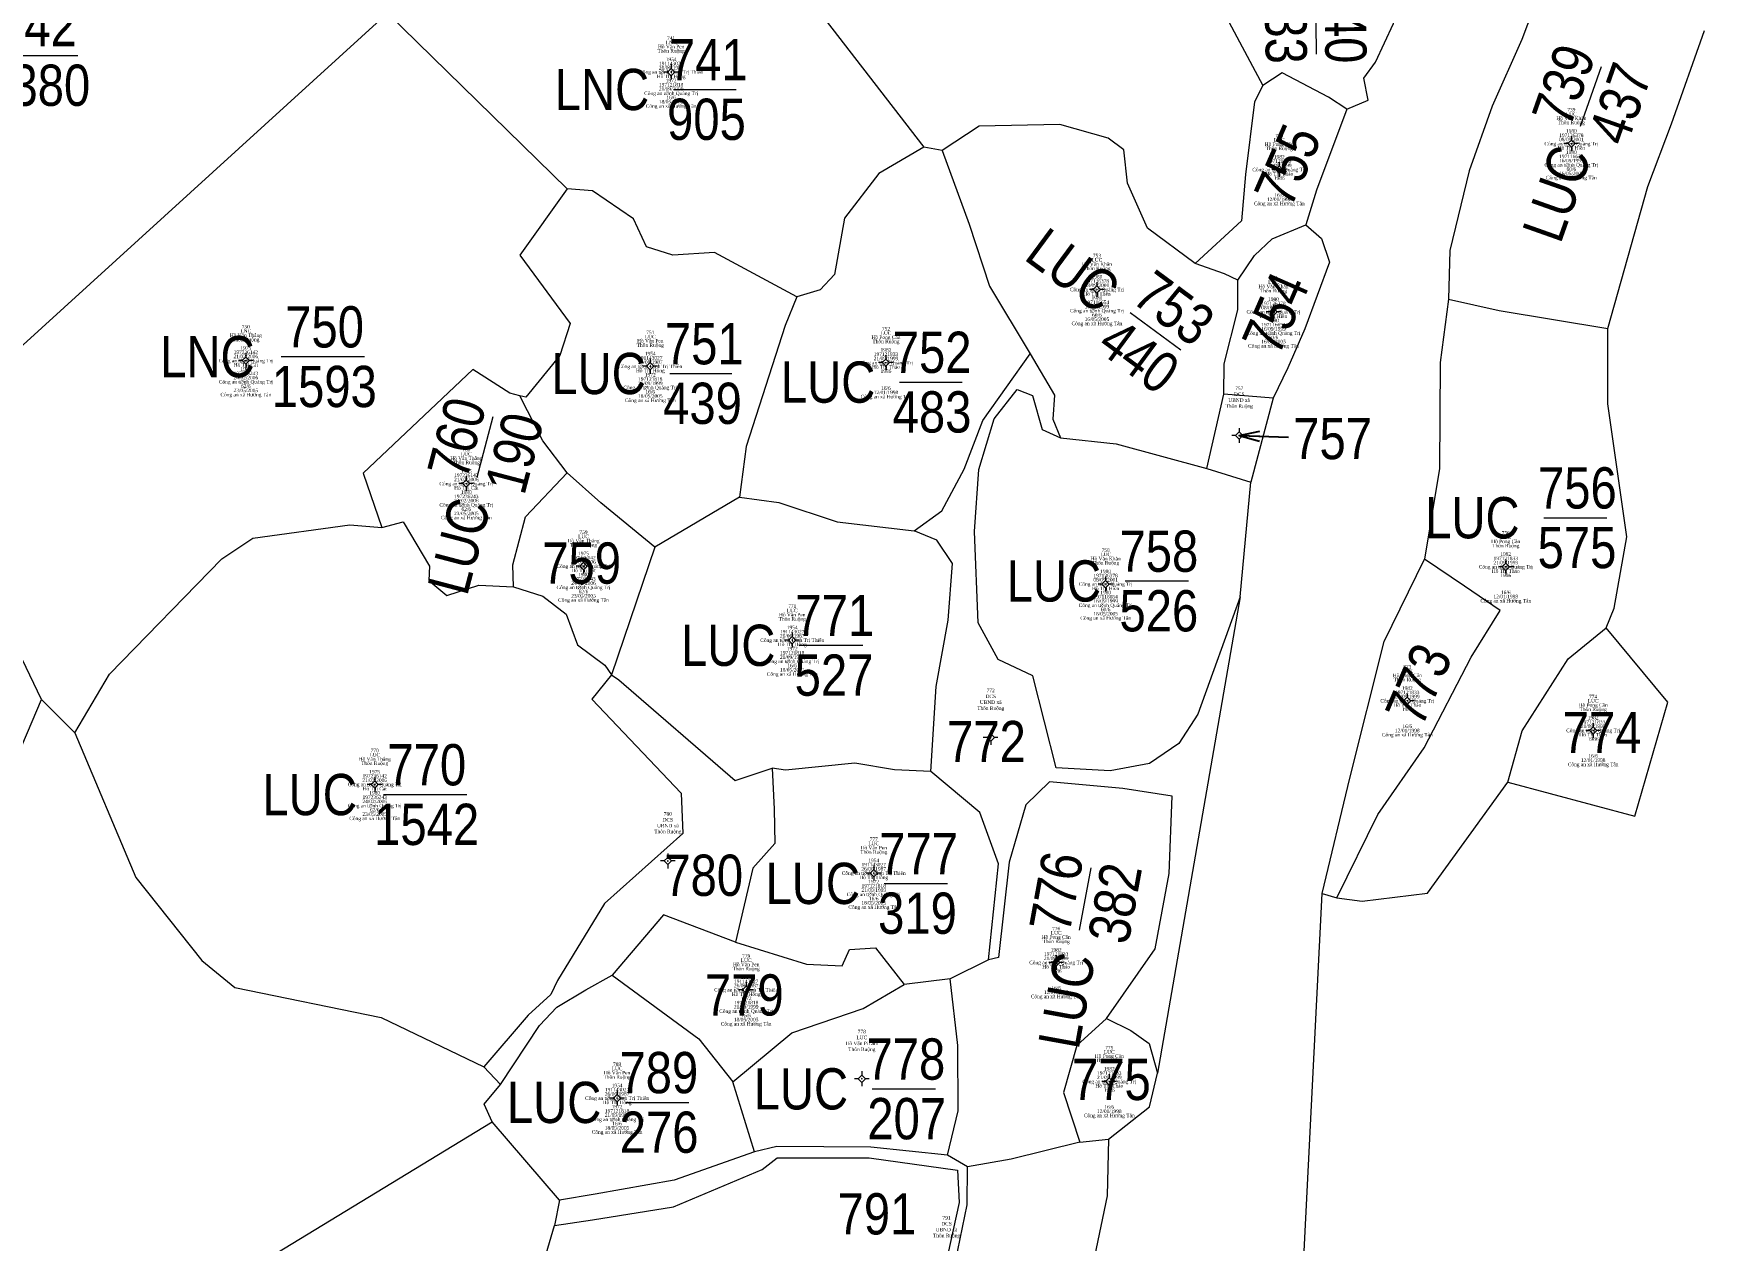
# Model space of a CAD drawing. Header units: metres. Extents: x 545779 to 547235, y 1841259 to 1843294.
# Drawn here: x 546337.3 to 546479.1, y 1842118.3 to 1842220.8 of the extents above; entities that cross this region are included whole.
import ezdxf
from ezdxf.enums import TextEntityAlignment as Align

# ---------------------------------------------------------------- set-up
doc = ezdxf.new("R2010")
doc.units = ezdxf.units.M
doc.header["$MEASUREMENT"] = 0
for name, color, linetype, lineweight in [('Level 10', 7, 'Continuous', 0), ('Level 11', 7, 'Continuous', 0), ('Level 13', 7, 'Continuous', 0), ('Level 15', 7, 'Continuous', 0), ('Level 31', 7, 'Continuous', 0)]:
    doc.layers.add(name, color=color, linetype=linetype, lineweight=lineweight)
doc.styles.add('Style-vnarialNarrowI', font='vnarialNarrowI.shx')
doc.styles.add('Style-Vntimei', font='Vntimei.shx')
doc.dimstyles.get("Standard").update_dxf_attribs({"dimtxt": 0.18, "dimasz": 0.18, "dimexe": 0.18, "dimexo": 0.0625, "dimgap": 0.09, "dimtad": 0, "dimtih": 1, "dimtoh": 1, "dimdec": 4, "dimzin": 0, "dimdsep": 46, "dimtxsty": 'Standard', "dimcen": 0.09, "dimadec": 0, "dimazin": 0, "dimtfac": 1, "dimtdec": 4, "dimtofl": 0, "dimtmove": 0, "dimatfit": 3, "dimfxl": 1, "dimtolj": 1, "dimtzin": 0, "dimarcsym": 0})

# ---------------------------------------------------------------- blocks, each defined once
blk = doc.blocks.new('N_THUA_977')
at = {"layer": 'Level 13', "color": 230, "linetype": 'Continuous', "lineweight": 13, "flags": 128}
blk.add_lwpolyline([(-2.833969, 0.004586), (2.523885, 0.002338)], dxfattribs=at)
at = {"layer": 'Level 13', "color": 230, "linetype": 'Continuous', "lineweight": 0, "style": 'Style-vnarialNarrowI'}
blk.add_text('739', height=3.49992, rotation=0.000045, dxfattribs=at).set_placement((-0.003877, 0.781175), align=Align.CENTER)
blk.add_text('LUC ', height=3.49992, rotation=0.000045, dxfattribs=at).set_placement((-3.777269, 0.003576), align=Align.MIDDLE_RIGHT)
blk.add_text('437', height=3.49992, rotation=0.000045, dxfattribs=at).set_placement((0.084689, -0.774517), align=Align.TOP_CENTER)
blk = doc.blocks.new('N_THUA_978')
at = {"layer": 'Level 13', "color": 230, "linetype": 'Continuous', "lineweight": 13, "flags": 128}
blk.add_lwpolyline([(-2.840161, 0.003223), (2.480185, 0.000988)], dxfattribs=at)
at = {"layer": 'Level 13', "color": 230, "linetype": 'Continuous', "lineweight": 0, "style": 'Style-vnarialNarrowI'}
blk.add_text('740', height=3.499805, rotation=359.999865, dxfattribs=at).set_placement((-0.046589, 0.781), align=Align.CENTER)
blk.add_text('LUC ', height=3.499805, rotation=359.999865, dxfattribs=at).set_placement((-3.773128, 0.00225), align=Align.MIDDLE_RIGHT)
blk.add_text('233', height=3.499805, rotation=359.999865, dxfattribs=at).set_placement((-0.07098, -0.779557), align=Align.TOP_CENTER)
blk = doc.blocks.new('N_THUA_979')
at = {"layer": 'Level 13', "color": 230, "linetype": 'Continuous', "lineweight": 13, "flags": 128}
blk.add_lwpolyline([(-2.83, 0), (2.5, 0)], dxfattribs=at)
at = {"layer": 'Level 13', "color": 230, "linetype": 'Continuous', "lineweight": 0, "style": 'Style-vnarialNarrowI'}
blk.add_text('741', height=3.49998, dxfattribs=at).set_placement((0.134692, 0.78), align=Align.CENTER)
blk.add_text('LNC ', height=3.49998, dxfattribs=at).set_placement((-3.771418, -0.00001), align=Align.MIDDLE_RIGHT)
blk.add_text('905', height=3.49998, dxfattribs=at).set_placement((-0.021169, -0.78002), align=Align.TOP_CENTER)
blk = doc.blocks.new('N_THUA_980')
at = {"layer": 'Level 13', "color": 230, "linetype": 'Continuous', "lineweight": 13, "flags": 128}
blk.add_lwpolyline([(-2.61, 0), (4.47, 0)], dxfattribs=at)
at = {"layer": 'Level 13', "color": 230, "linetype": 'Continuous', "lineweight": 0, "style": 'Style-vnarialNarrowI'}
blk.add_text('742', height=3.49998, dxfattribs=at).set_placement((1.047816, 0.78), align=Align.CENTER)
blk.add_text('LNC ', height=3.49998, dxfattribs=at).set_placement((-3.771418, -0.00001), align=Align.MIDDLE_RIGHT)
blk.add_text('2380', height=3.49998, dxfattribs=at).set_placement((1.069544, -0.78002), align=Align.TOP_CENTER)
blk = doc.blocks.new('N_THUA_986')
at = {"layer": 'Level 13', "color": 230, "linetype": 'Continuous', "lineweight": 13, "flags": 128}
blk.add_lwpolyline([(-2.62, 0), (4.46, 0)], dxfattribs=at)
at = {"layer": 'Level 13', "color": 230, "linetype": 'Continuous', "lineweight": 0, "style": 'Style-vnarialNarrowI'}
blk.add_text('750', height=3.49998, dxfattribs=at).set_placement((1.054692, 0.78), align=Align.CENTER)
blk.add_text('LNC ', height=3.49998, dxfattribs=at).set_placement((-3.771418, -0.00001), align=Align.MIDDLE_RIGHT)
blk.add_text('1593', height=3.49998, dxfattribs=at).set_placement((1.034337, -0.78002), align=Align.TOP_CENTER)
blk = doc.blocks.new('N_THUA_987')
at = {"layer": 'Level 13', "color": 230, "linetype": 'Continuous', "lineweight": 13, "flags": 128}
blk.add_lwpolyline([(-2.84, 0), (2.41, 0)], dxfattribs=at)
at = {"layer": 'Level 13', "color": 230, "linetype": 'Continuous', "lineweight": 0, "style": 'Style-vnarialNarrowI'}
blk.add_text('751', height=3.49998, dxfattribs=at).set_placement((0.084692, 0.78), align=Align.CENTER)
blk.add_text('LUC ', height=3.49998, dxfattribs=at).set_placement((-3.771418, -0.00001), align=Align.MIDDLE_RIGHT)
blk.add_text('439', height=3.49998, dxfattribs=at).set_placement((-0.06671, -0.78002), align=Align.TOP_CENTER)
blk = doc.blocks.new('N_THUA_988')
at = {"layer": 'Level 13', "color": 230, "linetype": 'Continuous', "lineweight": 13, "flags": 128}
blk.add_lwpolyline([(-2.84, 0), (2.48, 0)], dxfattribs=at)
at = {"layer": 'Level 13', "color": 230, "linetype": 'Continuous', "lineweight": 0, "style": 'Style-vnarialNarrowI'}
blk.add_text('752', height=3.49998, dxfattribs=at).set_placement((-0.062184, 0.78), align=Align.CENTER)
blk.add_text('LUC ', height=3.49998, dxfattribs=at).set_placement((-3.771418, -0.00001), align=Align.MIDDLE_RIGHT)
blk.add_text('483', height=3.49998, dxfattribs=at).set_placement((-0.070515, -0.78002), align=Align.TOP_CENTER)
blk = doc.blocks.new('N_THUA_989')
at = {"layer": 'Level 13', "color": 230, "linetype": 'Continuous', "lineweight": 13, "flags": 128}
blk.add_lwpolyline([(-2.838041, 0.003261), (2.48805, -0.000885)], dxfattribs=at)
at = {"layer": 'Level 13', "color": 230, "linetype": 'Continuous', "lineweight": 0, "style": 'Style-vnarialNarrowI'}
blk.add_text('753', height=3.499918, rotation=359.999829, dxfattribs=at).set_placement((-0.071349, 0.781765), align=Align.CENTER)
blk.add_text('LUC ', height=3.499918, rotation=359.999829, dxfattribs=at).set_placement((-3.765721, -0.001485), align=Align.MIDDLE_RIGHT)
blk.add_text('440', height=3.499918, rotation=359.999829, dxfattribs=at).set_placement((-0.038445, -0.774482), align=Align.TOP_CENTER)
blk = doc.blocks.new('N_THUA_991')
at = {"layer": 'Level 13', "color": 230, "linetype": 'Continuous', "lineweight": 0, "style": 'Style-vnarialNarrowI'}
blk.add_text('754', height=3.49998, rotation=66.395886, dxfattribs=at).set_placement((0.04279, 0.094713), align=Align.MIDDLE_CENTER)
blk = doc.blocks.new('N_THUA_993')
at = {"layer": 'Level 13', "color": 230, "linetype": 'Continuous', "lineweight": 0, "style": 'Style-vnarialNarrowI'}
blk.add_text('755', height=3.49986, rotation=66.3832, dxfattribs=at).set_placement((0.060269, 0.128407), align=Align.MIDDLE_CENTER)
blk = doc.blocks.new('N_THUA_994')
at = {"layer": 'Level 13', "color": 230, "linetype": 'Continuous', "lineweight": 13, "flags": 128}
blk.add_lwpolyline([(-2.83, 0), (2.53, 0)], dxfattribs=at)
at = {"layer": 'Level 13', "color": 230, "linetype": 'Continuous', "lineweight": 0, "style": 'Style-vnarialNarrowI'}
blk.add_text('756', height=3.49998, dxfattribs=at).set_placement((0.018779, 0.78), align=Align.CENTER)
blk.add_text('LUC ', height=3.49998, dxfattribs=at).set_placement((-3.771418, -0.00001), align=Align.MIDDLE_RIGHT)
blk.add_text('575', height=3.49998, dxfattribs=at).set_placement((-0.011169, -0.78002), align=Align.TOP_CENTER)
blk = doc.blocks.new('N_THUA_996')
at = {"layer": 'Level 13', "color": 230, "linetype": 'Continuous', "lineweight": 0, "style": 'Style-vnarialNarrowI'}
blk.add_text('757', height=3.49998, dxfattribs=at).set_placement((0.239274, -0.00001), align=Align.MIDDLE_CENTER)
blk = doc.blocks.new('TerminatorOpen_0.5')
at = {"color": 0, "linetype": 'ByBlock', "lineweight": -2}
for q in [(-1, 0.25), (-1, 0), (-1, -0.25)]:
    blk.add_line((0, 0), q, dxfattribs=at)
blk = doc.blocks.new('N_THUA_997')
at = {"layer": 'Level 13', "color": 230, "linetype": 'Continuous', "lineweight": 13, "flags": 128}
blk.add_lwpolyline([(-2.83, 0), (2.53, 0)], dxfattribs=at)
at = {"layer": 'Level 13', "color": 230, "linetype": 'Continuous', "lineweight": 0, "style": 'Style-vnarialNarrowI'}
blk.add_text('758', height=3.49998, dxfattribs=at).set_placement((0.018231, 0.78), align=Align.CENTER)
blk.add_text('LUC ', height=3.49998, dxfattribs=at).set_placement((-3.771418, -0.00001), align=Align.MIDDLE_RIGHT)
blk.add_text('526', height=3.49998, dxfattribs=at).set_placement((0.018779, -0.78002), align=Align.TOP_CENTER)
blk = doc.blocks.new('N_THUA_999')
at = {"layer": 'Level 13', "color": 230, "linetype": 'Continuous', "lineweight": 0, "style": 'Style-vnarialNarrowI'}
blk.add_text('759', height=3.49998, dxfattribs=at).set_placement((0.14329, -0.00001), align=Align.MIDDLE_CENTER)
blk = doc.blocks.new('N_THUA_1000')
at = {"layer": 'Level 13', "color": 230, "linetype": 'Continuous', "lineweight": 13, "flags": 128}
blk.add_lwpolyline([(-2.833013, -0.000335), (2.481304, 0.000929)], dxfattribs=at)
at = {"layer": 'Level 13', "color": 230, "linetype": 'Continuous', "lineweight": 0, "style": 'Style-vnarialNarrowI'}
blk.add_text('760', height=3.499911, rotation=0.000049, dxfattribs=at).set_placement((-0.037846, 0.777556), align=Align.CENTER)
blk.add_text('LUC ', height=3.499911, rotation=0.000049, dxfattribs=at).set_placement((-3.765918, -0.003102), align=Align.MIDDLE_RIGHT)
blk.add_text('190', height=3.499911, rotation=0.000049, dxfattribs=at).set_placement((-0.042122, -0.77981), align=Align.TOP_CENTER)
blk = doc.blocks.new('N_THUA_1008')
at = {"layer": 'Level 13', "color": 230, "linetype": 'Continuous', "lineweight": 13, "flags": 128}
blk.add_lwpolyline([(-2.62, 0), (4.46, 0)], dxfattribs=at)
at = {"layer": 'Level 13', "color": 230, "linetype": 'Continuous', "lineweight": 0, "style": 'Style-vnarialNarrowI'}
blk.add_text('770', height=3.49998, dxfattribs=at).set_placement((1.054692, 0.78), align=Align.CENTER)
blk.add_text('LUC ', height=3.49998, dxfattribs=at).set_placement((-3.771418, -0.00001), align=Align.MIDDLE_RIGHT)
blk.add_text('1542', height=3.49998, dxfattribs=at).set_placement((1.042668, -0.78002), align=Align.TOP_CENTER)
blk = doc.blocks.new('N_THUA_1009')
at = {"layer": 'Level 13', "color": 230, "linetype": 'Continuous', "lineweight": 13, "flags": 128}
blk.add_lwpolyline([(-2.83, 0), (2.53, 0)], dxfattribs=at)
at = {"layer": 'Level 13', "color": 230, "linetype": 'Continuous', "lineweight": 0, "style": 'Style-vnarialNarrowI'}
blk.add_text('771', height=3.49998, dxfattribs=at).set_placement((0.154692, 0.78), align=Align.CENTER)
blk.add_text('LUC ', height=3.49998, dxfattribs=at).set_placement((-3.771418, -0.00001), align=Align.MIDDLE_RIGHT)
blk.add_text('527', height=3.49998, dxfattribs=at).set_placement((0.089274, -0.78002), align=Align.TOP_CENTER)
blk = doc.blocks.new('N_THUA_1011')
at = {"layer": 'Level 13', "color": 230, "linetype": 'Continuous', "lineweight": 0, "style": 'Style-vnarialNarrowI'}
blk.add_text('772', height=3.49998, dxfattribs=at).set_placement((0.117816, -0.00001), align=Align.MIDDLE_CENTER)
blk = doc.blocks.new('N_THUA_1013')
at = {"layer": 'Level 13', "color": 230, "linetype": 'Continuous', "lineweight": 0, "style": 'Style-vnarialNarrowI'}
blk.add_text('773', height=3.49998, rotation=66.5624, dxfattribs=at).set_placement((0.048473, 0.10259), align=Align.MIDDLE_CENTER)
blk = doc.blocks.new('N_THUA_1015')
at = {"layer": 'Level 13', "color": 230, "linetype": 'Continuous', "lineweight": 0, "style": 'Style-vnarialNarrowI'}
blk.add_text('774', height=3.49998, dxfattribs=at).set_placement((0.107401, -0.00001), align=Align.MIDDLE_CENTER)
blk = doc.blocks.new('N_THUA_1017')
at = {"layer": 'Level 13', "color": 230, "linetype": 'Continuous', "lineweight": 0, "style": 'Style-vnarialNarrowI'}
blk.add_text('775', height=3.49998, dxfattribs=at).set_placement((0.138831, -0.00001), align=Align.MIDDLE_CENTER)
blk = doc.blocks.new('N_THUA_1018')
at = {"layer": 'Level 13', "color": 230, "linetype": 'Continuous', "lineweight": 13, "flags": 128}
blk.add_lwpolyline([(-2.836229, -0.000051), (2.541966, -0.002916)], dxfattribs=at)
at = {"layer": 'Level 13', "color": 230, "linetype": 'Continuous', "lineweight": 0, "style": 'Style-vnarialNarrowI'}
blk.add_text('776', height=3.499859, rotation=0.000108, dxfattribs=at).set_placement((0.02069, 0.78373), align=Align.CENTER)
blk.add_text('LUC ', height=3.499859, rotation=0.000108, dxfattribs=at).set_placement((-3.765866, 0.002123), align=Align.MIDDLE_RIGHT)
blk.add_text('382', height=3.499859, rotation=0.000108, dxfattribs=at).set_placement((-0.028558, -0.783312), align=Align.TOP_CENTER)
blk = doc.blocks.new('N_THUA_1019')
at = {"layer": 'Level 13', "color": 230, "linetype": 'Continuous', "lineweight": 13, "flags": 128}
blk.add_lwpolyline([(-2.84, 0), (2.54, 0)], dxfattribs=at)
at = {"layer": 'Level 13', "color": 230, "linetype": 'Continuous', "lineweight": 0, "style": 'Style-vnarialNarrowI'}
blk.add_text('777', height=3.49998, dxfattribs=at).set_placement((0.089274, 0.78), align=Align.CENTER)
blk.add_text('LUC ', height=3.49998, dxfattribs=at).set_placement((-3.771418, -0.00001), align=Align.MIDDLE_RIGHT)
blk.add_text('319', height=3.49998, dxfattribs=at).set_placement((-0.00671, -0.78002), align=Align.TOP_CENTER)
blk = doc.blocks.new('N_THUA_1020')
at = {"layer": 'Level 13', "color": 230, "linetype": 'Continuous', "lineweight": 13, "flags": 128}
blk.add_lwpolyline([(-2.83, 0), (2.53, 0)], dxfattribs=at)
at = {"layer": 'Level 13', "color": 230, "linetype": 'Continuous', "lineweight": 0, "style": 'Style-vnarialNarrowI'}
blk.add_text('778', height=3.49998, dxfattribs=at).set_placement((0.018231, 0.78), align=Align.CENTER)
blk.add_text('LUC ', height=3.49998, dxfattribs=at).set_placement((-3.771418, -0.00001), align=Align.MIDDLE_RIGHT)
blk.add_text('207', height=3.49998, dxfattribs=at).set_placement((0.089274, -0.78002), align=Align.TOP_CENTER)
blk = doc.blocks.new('N_THUA_1022')
at = {"layer": 'Level 13', "color": 230, "linetype": 'Continuous', "lineweight": 0, "style": 'Style-vnarialNarrowI'}
blk.add_text('779', height=3.49998, dxfattribs=at).set_placement((0.14329, -0.00001), align=Align.MIDDLE_CENTER)
blk = doc.blocks.new('N_THUA_1024')
at = {"layer": 'Level 13', "color": 230, "linetype": 'Continuous', "lineweight": 0, "style": 'Style-vnarialNarrowI'}
blk.add_text('780', height=3.49998, dxfattribs=at).set_placement((0.134692, -0.00001), align=Align.MIDDLE_CENTER)
blk = doc.blocks.new('N_THUA_1028')
at = {"layer": 'Level 13', "color": 230, "linetype": 'Continuous', "lineweight": 13, "flags": 128}
blk.add_lwpolyline([(-2.83, 0), (2.53, 0)], dxfattribs=at)
at = {"layer": 'Level 13', "color": 230, "linetype": 'Continuous', "lineweight": 0, "style": 'Style-vnarialNarrowI'}
blk.add_text('789', height=3.49998, dxfattribs=at).set_placement((-0.00671, 0.78), align=Align.CENTER)
blk.add_text('LUC ', height=3.49998, dxfattribs=at).set_placement((-3.771418, -0.00001), align=Align.MIDDLE_RIGHT)
blk.add_text('276', height=3.49998, dxfattribs=at).set_placement((0.018779, -0.78002), align=Align.TOP_CENTER)
blk = doc.blocks.new('N_THUA_1031')
at = {"layer": 'Level 13', "color": 230, "linetype": 'Continuous', "lineweight": 0, "style": 'Style-vnarialNarrowI'}
blk.add_text('791', height=3.49998, dxfattribs=at).set_placement((0.304692, -0.00001), align=Align.MIDDLE_CENTER)
blk = doc.blocks.new('CENTRD')
at = {"layer": 'Level 11', "linetype": 'Continuous', "lineweight": 0}
h = blk.add_hatch(color=3, dxfattribs=at)
edge = h.paths.add_edge_path()
edge.add_arc((-0.0025, 0), 1.500056, 0, 360)
at = {"layer": 'Level 11', "color": 3, "linetype": 'Continuous', "lineweight": 0}
for p, q in [((-6.200231, 0), (-12.600469, 0)), ((0, 6.200231), (-6.200231, 0)), ((-6.200231, 0), (0, -6.200231)), ((0, 12.600469), (0, 6.200231)), ((6.200231, 0), (0, 6.200231)), ((0, -6.200231), (6.200231, 0)), ((12.400462, 0), (6.200231, 0)), ((0, -6.200231), (0, -12.600469))]:
    blk.add_line(p, q, dxfattribs=at)

msp = doc.modelspace()

# ---------------------------------------------------------------- linework, layer by layer
at = {"layer": 'Level 10', "color": 7, "linetype": 'Continuous', "lineweight": 0, "flags": 128}
for points in [[(546392.51, 1842237.48), (546412.85, 1842211.16)], [(546443.81, 1842234.54), (546436.65, 1842229.46), (546435.9, 1842227.18), (546441.63, 1842216.39)], [(546367.32, 1842222.53), (546323.12, 1842182.31)], [(546382.56, 1842207.62), (546367.32, 1842222.53)], [(546470.92, 1842195.77), (546474.31, 1842207.82), (546476.34, 1842213.14), (546479.14, 1842221.05)], [(546448.78, 1842214.38), (546447.2, 1842215.4), (546443.29, 1842217.47), (546441.63, 1842216.39)], [(546441.63, 1842216.39), (546440.93, 1842215), (546440.15, 1842208.82), (546439.83, 1842204.91), (546435.88, 1842201.29)], [(546435.88, 1842201.29), (546431.85, 1842204.27), (546430.14, 1842208.09), (546429.83, 1842210.92), (546428.5, 1842211.93), (546424.4, 1842213.09), (546417.56, 1842212.93), (546414.42, 1842210.87)], [(546412.85, 1842211.16), (546409.03, 1842208.93), (546406.11, 1842205.12), (546405.26, 1842200.33), (546404.06, 1842199.03), (546402.07, 1842198.46)], [(546414.42, 1842210.87), (546412.85, 1842211.16)], [(546414.42, 1842210.87), (546416.71, 1842204.62), (546418.42, 1842199.36), (546421.89, 1842193.62)], [(546382.56, 1842207.62), (546378.54, 1842201.99), (546382.83, 1842196.18), (546381.96, 1842193.46), (546379.06, 1842189.93), (546378.56, 1842190.04)], [(546402.07, 1842198.46), (546395.08, 1842202.22), (546391.55, 1842201.98), (546389.31, 1842202.68), (546388.2, 1842205.08), (546384.72, 1842207.44), (546382.56, 1842207.62)], [(546439.52, 1842199.85), (546440.92, 1842201.96), (546442.44, 1842203.37), (546445.28, 1842204.55)], [(546439.52, 1842199.85), (546438.39, 1842200.41), (546435.88, 1842201.29)], [(546438.32, 1842190.18), (546438.36, 1842192.75), (546439.5, 1842197.35), (546439.52, 1842199.85)], [(546402.07, 1842198.46), (546401.09, 1842196.01), (546397.77, 1842185.75), (546397.2, 1842181.44)], [(546457.41, 1842198.25), (546461.71, 1842197.28), (546470.92, 1842195.77)], [(546470.79, 1842170.34), (546471.47, 1842172.01), (546472.54, 1842178.07), (546470.93, 1842189.36), (546470.92, 1842195.77)], [(546412.04, 1842178.59), (546414.37, 1842180.28), (546416.28, 1842183.81), (546417.85, 1842187.95), (546421.89, 1842193.62)], [(546421.89, 1842193.62), (546423.94, 1842190.11), (546423.8, 1842188.06), (546424.46, 1842186.47)], [(546378.56, 1842190.04), (546377.71, 1842190.28), (546374.57, 1842192.29), (546365.25, 1842183.47), (546366.85, 1842178.88)], [(546439.71, 1842172.98), (546436.11, 1842163.01), (546434.49, 1842160.54), (546432.02, 1842158.84), (546428.66, 1842158.2), (546424.09, 1842158.48), (546422.1, 1842166.29), (546419.16, 1842167.65), (546417.48, 1842170.79), (546417.15, 1842178.52), (546417.51, 1842183.78), (546418.82, 1842188.08), (546420.77, 1842190.59), (546422.09, 1842190.06), (546422.91, 1842187.18), (546424.46, 1842186.47)], [(546382.56, 1842183.52), (546380.5, 1842186.22), (546378.56, 1842190.04)], [(546436.87, 1842183.88), (546438.32, 1842190.18)], [(546442.52, 1842189.84), (546438.32, 1842190.18)], [(546424.46, 1842186.47), (546429.18, 1842185.96), (546436.87, 1842183.88)], [(546378.01, 1842173.84), (546377.97, 1842175.7), (546379.04, 1842179.77), (546382.56, 1842183.52)], [(546390.02, 1842177.19), (546385.43, 1842180.97), (546382.56, 1842183.52)], [(546436.87, 1842183.88), (546440.62, 1842182.73)], [(546397.2, 1842181.44), (546390.02, 1842177.19)], [(546397.2, 1842181.44), (546400.55, 1842180.99), (546405.51, 1842179.34), (546412.04, 1842178.59)], [(546366.85, 1842178.88), (546368.65, 1842179.35), (546370.88, 1842175.6), (546370.82, 1842174.38), (546372.35, 1842173.11), (546375.06, 1842173.98), (546378.01, 1842173.84)], [(546337.94, 1842164.26), (546335.66, 1842169.05), (546334.84, 1842174.81), (546329.4, 1842178.7)], [(546340.76, 1842161.43), (546343.72, 1842166.41), (546353.25, 1842176.2), (546355.89, 1842177.95), (546364.12, 1842179.09), (546366.85, 1842178.88)], [(546413.46, 1842158.17), (546413.9, 1842165.37), (546414.91, 1842170.99), (546415.3, 1842175.81), (546413.97, 1842177.79), (546412.04, 1842178.59)], [(546390.02, 1842177.19), (546386.33, 1842166.36)], [(546447.93, 1842147.43), (546451.4, 1842154.5), (546455.32, 1842160.16), (546459.31, 1842167.85), (546461.79, 1842171.83), (546458.76, 1842173.88), (546455.36, 1842176.19)], [(546378.01, 1842173.84), (546380.51, 1842173.04), (546382.48, 1842171.51), (546383.45, 1842168.9), (546385.78, 1842167.17), (546386.33, 1842166.36)], [(546462.43, 1842157.26), (546463.64, 1842161.62), (546467.55, 1842167.73), (546470.79, 1842170.34)], [(546462.43, 1842157.26), (546473.21, 1842154.36), (546476.02, 1842164.05), (546470.79, 1842170.34)], [(546386.33, 1842166.36), (546384.68, 1842164.31), (546392.25, 1842156.32), (546392.38, 1842152.88), (546385.74, 1842146.94), (546381.74, 1842140.41), (546381.18, 1842139.23), (546379.26, 1842137.47), (546375.5, 1842133.09)], [(546386.33, 1842166.36), (546386.95, 1842165.93), (546396.83, 1842157.39), (546399.99, 1842158.43)], [(546321.09, 1842151.98), (546330.16, 1842151.58), (546335.47, 1842158.46), (546337.94, 1842164.26)], [(546337.94, 1842164.26), (546340.76, 1842161.43)], [(546340.76, 1842161.43), (546345.95, 1842149.17), (546351.55, 1842142.11), (546354.36, 1842139.83), (546366.77, 1842137.28), (546375.5, 1842133.09)], [(546399.99, 1842158.43), (546400.15, 1842154.95), (546400.19, 1842152.05), (546398.35, 1842149.95), (546396.87, 1842143.68)], [(546413.46, 1842158.17), (546410.35, 1842158.3), (546406.99, 1842158.87), (546401.11, 1842158.27), (546399.99, 1842158.43)], [(546418.34, 1842142.18), (546419.19, 1842150.33), (546417.62, 1842154.67), (546413.46, 1842158.17)], [(546428.36, 1842137.19), (546432.5, 1842143.1), (546433.67, 1842149.5), (546433.94, 1842156.06), (546429.74, 1842156.71), (546423.53, 1842157.27), (546421.51, 1842155.33), (546420.11, 1842150.46), (546419.18, 1842142.38), (546418.34, 1842142.18)], [(546447.93, 1842147.43), (546450.06, 1842147.14), (546455.61, 1842147.83), (546462.43, 1842157.26)], [(546446.67, 1842147.8), (546447.93, 1842147.43)], [(546396.87, 1842143.68), (546390.74, 1842145.99), (546386.38, 1842140.88)], [(546396.87, 1842143.68), (546402.89, 1842141.81), (546405.91, 1842141.66), (546406.55, 1842143.05), (546408.74, 1842143.19), (546411.18, 1842140.07)], [(546376.92, 1842131.59), (546380.21, 1842136.6), (546381.69, 1842138.15), (546384.17, 1842139.61), (546386.38, 1842140.88)], [(546386.38, 1842140.88), (546393.74, 1842135.47), (546396.64, 1842131.81)], [(546418.34, 1842142.18), (546415.09, 1842140.56)], [(546396.64, 1842131.81), (546401.64, 1842135.97), (546407.71, 1842138.03), (546411.18, 1842140.07)], [(546415.09, 1842140.56), (546411.18, 1842140.07)], [(546414.85, 1842125.58), (546415.77, 1842129.34), (546415.73, 1842134.89), (546415.09, 1842140.56)], [(546428.36, 1842137.19), (546425.84, 1842134.89), (546424.7, 1842130.92), (546426.1, 1842126.7)], [(546428.36, 1842137.19), (546430.42, 1842136.18), (546431.99, 1842135.08), (546432.69, 1842132.56)], [(546376.92, 1842131.59), (546375.5, 1842133.09)], [(546376.2, 1842128.42), (546375.53, 1842129.92), (546376.92, 1842131.59)], [(546398.48, 1842125.88), (546396.64, 1842131.81)], [(546271.55, 1842101.14), (546349.39, 1842112.08), (546376.2, 1842128.42)], [(546381.92, 1842121.76), (546376.2, 1842128.42)], [(546426.1, 1842126.7), (546420.28, 1842125.26), (546416.55, 1842124.59)], [(546426.1, 1842126.7), (546428.52, 1842126.95)], [(546381.51, 1842119.63), (546384.73, 1842120.11), (546391.6, 1842121.2), (546399.14, 1842124.37), (546400.41, 1842125.37), (546408.2, 1842125.37), (546415.7, 1842124.32), (546415.84, 1842121.57), (546414.9, 1842117.2), (546411.37, 1842112.55), (546409.05, 1842107.36), (546408.18, 1842102.32), (546407.29, 1842096.3)], [(546398.48, 1842125.88), (546391.66, 1842123.48), (546384.96, 1842122.29), (546381.92, 1842121.76)], [(546414.85, 1842125.58), (546408.35, 1842126.27), (546400.38, 1842126.32), (546398.48, 1842125.88)], [(546416.55, 1842124.59), (546414.85, 1842125.58)], [(546407.82, 1842089.69), (546408.77, 1842096.25), (546409.19, 1842100.66), (546408.93, 1842102.35), (546409.74, 1842107.32), (546410.82, 1842108.24), (546412.65, 1842111.88), (546415.55, 1842116.57), (546416.52, 1842121.36), (546416.55, 1842124.59)], [(546381.92, 1842121.76), (546381.51, 1842119.63)], [(546382.69, 1842100.33), (546381.92, 1842102.9), (546381.26, 1842104.63), (546380.8, 1842117.22), (546381.51, 1842119.63)]]:
    msp.add_lwpolyline(points, dxfattribs=at)
at = {"layer": 'Level 31', "color": 4, "linetype": 'Continuous', "lineweight": 0, "flags": 128}
for points in [[(546448.78, 1842214.38), (546450.58, 1842215.14), (546450.22, 1842217.02), (546451.19, 1842218.37), (546452.73, 1842221.65), (546452.69, 1842225.07), (546451.69, 1842227.42), (546450.62, 1842233.72)], [(546467.95, 1842229.51), (546466.5, 1842227.96), (546463.63, 1842220.3), (546461.12, 1842214.63), (546459.14, 1842209.14), (546457.52, 1842202.39), (546457.41, 1842198.25)], [(546448.78, 1842214.38), (546446.2, 1842207.49), (546445.28, 1842204.55)], [(546445.28, 1842204.55), (546446.62, 1842203.39), (546447.3, 1842201.4), (546445.21, 1842195.72), (546443.75, 1842192.43), (546442.52, 1842189.84)], [(546457.41, 1842198.25), (546456.7, 1842192.87), (546456.63, 1842183.87), (546455.36, 1842176.19)], [(546442.52, 1842189.84), (546440.62, 1842182.73)], [(546439.71, 1842172.98), (546440.62, 1842182.73)], [(546446.67, 1842147.8), (546449.03, 1842157.59), (546451.93, 1842169.19), (546455.36, 1842176.19)], [(546439.71, 1842172.98), (546432.69, 1842132.56)], [(546444.62, 1842106.74), (546446.67, 1842147.8)], [(546428.52, 1842126.95), (546432, 1842129.69), (546432.69, 1842132.56)], [(546428.52, 1842126.95), (546428.43, 1842122.13), (546427.34, 1842116.99), (546425.46, 1842113.45), (546424.39, 1842108.59), (546418.63, 1842092.83), (546416.63, 1842087.63)]]:
    msp.add_lwpolyline(points, dxfattribs=at)

# ---------------------------------------------------------------- block references
at = {"layer": 'Level 11', "color": 3, "linetype": 'Continuous', "lineweight": 0, "xscale": 0.049998, "yscale": 0.049998, "zscale": 0.049998}
for p in [(546391.4, 1842217.53), (546467.83, 1842211.45), (546443.03, 1842209.25), (546427.55, 1842199.07), (546442.54, 1842197.17), (546355.29, 1842193.03), (546409.64, 1842192.86), (546389.63, 1842192.55), (546439.63, 1842186.68), (546374.01, 1842182.59), (546383.96, 1842175.59), (546462.26, 1842175.53), (546428.29, 1842174.07), (546401.68, 1842169.31), (546453.9, 1842164.16), (546469.68, 1842161.64), (546418.53, 1842161.04), (546366.23, 1842157.06), (546391.12, 1842150.56), (546408.6, 1842149.53), (546424.09, 1842141.94), (546397.77, 1842139.62), (546407.59, 1842132.08), (546428.6, 1842131.84), (546386.81, 1842130.43)]:
    msp.add_blockref('CENTRD', p, dxfattribs=at)
at = {"layer": 'Level 13', "color": 230, "linetype": 'Continuous', "lineweight": 0}
for name, p, xscale, yscale, zscale, rotation in [('N_THUA_978', (546446.13, 1842221.53), 0.999999, 0.999999, 0.999999, 270.67023), ('N_THUA_989', (546432.66, 1842195.42), 1.000001, 1.000001, 1.000001, 323.518946), ('N_THUA_1000', (546375.65, 1842185.88), 1.000002, 1.000002, 1.000002, 75.270248)]:
    msp.add_blockref(name, p, dxfattribs=dict(at, xscale=xscale, yscale=yscale, zscale=zscale, rotation=rotation))
for name, p in [('N_THUA_980', (546336.55, 1842218.94)), ('N_THUA_979', (546394.42, 1842216.05)), ('N_THUA_993', (546443.68, 1842209.51)), ('N_THUA_991', (546442.67, 1842196.99)), ('N_THUA_986', (546360.92, 1842193.37)), ('N_THUA_987', (546394.13, 1842191.94)), ('N_THUA_988', (546413.62, 1842191.21)), ('N_THUA_996', (546447.32, 1842186.42)), ('N_THUA_994', (546468.32, 1842179.7)), ('N_THUA_997', (546432.79, 1842174.33)), ('N_THUA_999', (546383.66, 1842175.85)), ('N_THUA_1009', (546405.14, 1842168.87)), ('N_THUA_1013', (546454.81, 1842165.47)), ('N_THUA_1011', (546418.05, 1842160.7)), ('N_THUA_1015', (546470.33, 1842161.47)), ('N_THUA_1008', (546369.6, 1842156.2)), ('N_THUA_1019', (546412.32, 1842148.66)), ('N_THUA_1024', (546394.03, 1842149.35)), ('N_THUA_1022', (546397.47, 1842139.19)), ('N_THUA_1020', (546411.31, 1842131.22)), ('N_THUA_1028', (546390.36, 1842130.07)), ('N_THUA_1017', (546428.64, 1842132.02)), ('N_THUA_1031', (546408.57, 1842120.61))]:
    msp.add_blockref(name, p, dxfattribs=at)
for name, p, rotation in [('N_THUA_977', (546469.56, 1842215.61), 70.506894), ('N_THUA_1018', (546426.59, 1842147.47), 79.639909)]:
    msp.add_blockref(name, p, dxfattribs=dict(at, rotation=rotation))

# ---------------------------------------------------------------- texts
at = {"layer": 'Level 15', "color": 3, "linetype": 'Continuous', "lineweight": 0, "char_height": 0.3, "attachment_point": 5, "line_spacing_factor": 0.72, "style": 'Style-Vntimei'}
for s, insert in [('741\\PLNC\\PHå V¨n Pen\\PTh«n Ruéng\\P \\P1954\\P191143027\\P26/06/1987\\PC«ng an t∅nh B×nh TrÞ Thiªn\\PHå ThÞ Hång\\P1972\\P197121818\\P21/09/1999\\PC«ng an t∅nh Qu¶ng TrÞ\\P16/6\\P18/05/2005\\PC«ng an x· H\xadíng T©n\\P', (546391.4, 1842217.48)), ('739\\PLUC\\PHå V¨n Kh¨n\\PTh«n Ruéng\\P \\P1980\\P197136378\\P08/09/2001\\PC«ng an t∅nh Qu¶ng TrÞ\\PHå ThÞ HiÒn\\P1980\\P197116654\\P16/09/1999\\PC«ng an t∅nh Qu¶ng TrÞ\\P60/6\\P16/05/2005\\PC«ng an x· H\xadíng T©n\\P', (546467.83, 1842211.4)), ('755\\PLUC\\PHå Pong C¨n\\PTh«n Ruéng\\P \\P1982\\P197121833\\P21/09/1999\\PC«ng an t∅nh Qu¶ng TrÞ\\PHå ThÞ Th¶o\\P1986\\P \\P \\P \\P16/6\\P12/01/1998\\PC«ng an x· H\xadíng T©n\\P', (546443.03, 1842209.2)), ('753\\PLUC\\PHå V¨n Kh¨n\\PTh«n Ruéng\\P \\P1980\\P197136378\\P08/09/2001\\PC«ng an t∅nh Qu¶ng TrÞ\\PHå ThÞ HiÒn\\P1980\\P197116654\\P16/09/1999\\PC«ng an t∅nh Qu¶ng TrÞ\\P60/6\\P16/05/2005\\PC«ng an x· H\xadíng T©n\\P', (546427.55, 1842199.02)), ('754\\PLUC\\PHå V¨n Kh¨n\\PTh«n Ruéng\\P \\P1980\\P197136378\\P08/09/2001\\PC«ng an t∅nh Qu¶ng TrÞ\\PHå ThÞ HiÒn\\P1980\\P197116654\\P16/09/1999\\PC«ng an t∅nh Qu¶ng TrÞ\\P60/6\\P16/05/2005\\PC«ng an x· H\xadíng T©n\\P', (546442.54, 1842197.12)), ('750\\PLNC\\PHå V¨n Th¾ng\\PTh«n Ruéng\\P \\P1975\\P197236142\\P21/02/2006\\PC«ng an t∅nh Qu¶ng TrÞ\\PHå ThÞ CÊt\\P1980\\P197236243\\P24/02/2006\\PC«ng an t∅nh Qu¶ng TrÞ\\P62/6\\P23/05/2005\\PC«ng an x· H\xadíng T©n\\P', (546355.29, 1842192.98)), ('751\\PLUC\\PHå V¨n Pen\\PTh«n Ruéng\\P \\P1954\\P191143027\\P26/06/1987\\PC«ng an t∅nh B×nh TrÞ Thiªn\\PHå ThÞ Hång\\P1972\\P197121818\\P21/09/1999\\PC«ng an t∅nh Qu¶ng TrÞ\\P16/6\\P18/05/2005\\PC«ng an x· H\xadíng T©n\\P', (546389.63, 1842192.5)), ('752\\PLUC\\PHå Pong C¨n\\PTh«n Ruéng\\P \\P1982\\P197121833\\P21/09/1999\\PC«ng an t∅nh Qu¶ng TrÞ\\PHå ThÞ Th¶o\\P1986\\P \\P \\P \\P16/6\\P12/01/1998\\PC«ng an x· H\xadíng T©n\\P', (546409.64, 1842192.81)), ('760\\PLUC\\PHå V¨n Th¾ng\\PTh«n Ruéng\\P \\P1975\\P197236142\\P21/02/2006\\PC«ng an t∅nh Qu¶ng TrÞ\\PHå ThÞ CÊt\\P1980\\P197236243\\P24/02/2006\\PC«ng an t∅nh Qu¶ng TrÞ\\P62/6\\P23/05/2005\\PC«ng an x· H\xadíng T©n\\P', (546374.01, 1842182.54)), ('759\\PLUC\\PHå V¨n Th¾ng\\PTh«n Ruéng\\P \\P1975\\P197236142\\P21/02/2006\\PC«ng an t∅nh Qu¶ng TrÞ\\PHå ThÞ CÊt\\P1980\\P197236243\\P24/02/2006\\PC«ng an t∅nh Qu¶ng TrÞ\\P62/6\\P23/05/2005\\PC«ng an x· H\xadíng T©n\\P', (546383.96, 1842175.54)), ('756\\PLUC\\PHå Pong C¨n\\PTh«n Ruéng\\P \\P1982\\P197121833\\P21/09/1999\\PC«ng an t∅nh Qu¶ng TrÞ\\PHå ThÞ Th¶o\\P1986\\P \\P \\P \\P16/6\\P12/01/1998\\PC«ng an x· H\xadíng T©n\\P', (546462.26, 1842175.48)), ('758\\PLUC\\PHå V¨n Kh¨n\\PTh«n Ruéng\\P \\P1980\\P197136378\\P08/09/2001\\PC«ng an t∅nh Qu¶ng TrÞ\\PHå ThÞ HiÒn\\P1980\\P197116654\\P16/09/1999\\PC«ng an t∅nh Qu¶ng TrÞ\\P60/6\\P16/05/2005\\PC«ng an x· H\xadíng T©n\\P', (546428.29, 1842174.02)), ('771\\PLUC\\PHå V¨n Pen\\PTh«n Ruéng\\P \\P1954\\P191143027\\P26/06/1987\\PC«ng an t∅nh B×nh TrÞ Thiªn\\PHå ThÞ Hång\\P1972\\P197121818\\P21/09/1999\\PC«ng an t∅nh Qu¶ng TrÞ\\P16/6\\P18/05/2005\\PC«ng an x· H\xadíng T©n\\P', (546401.68, 1842169.26)), ('773\\PBHK\\PHå Pong C¨n\\PTh«n Ruéng\\P \\P1982\\P197121833\\P21/09/1999\\PC«ng an t∅nh Qu¶ng TrÞ\\PHå ThÞ Th¶o\\P1986\\P \\P \\P \\P16/6\\P12/01/1998\\PC«ng an x· H\xadíng T©n\\P', (546453.9, 1842164.11)), ('774\\PLUC\\PHå Pong C¨n\\PTh«n Ruéng\\P \\P1982\\P197121833\\P21/09/1999\\PC«ng an t∅nh Qu¶ng TrÞ\\PHå ThÞ Th¶o\\P1986\\P \\P \\P \\P16/6\\P12/01/1998\\PC«ng an x· H\xadíng T©n\\P', (546469.68, 1842161.59)), ('770\\PLUC\\PHå V¨n Th¾ng\\PTh«n Ruéng\\P \\P1975\\P197236142\\P21/02/2006\\PC«ng an t∅nh Qu¶ng TrÞ\\PHå ThÞ CÊt\\P1980\\P197236243\\P24/02/2006\\PC«ng an t∅nh Qu¶ng TrÞ\\P62/6\\P23/05/2005\\PC«ng an x· H\xadíng T©n\\P', (546366.23, 1842157.01)), ('777\\PLUC\\PHå V¨n Pen\\PTh«n Ruéng\\P \\P1954\\P191143027\\P26/06/1987\\PC«ng an t∅nh B×nh TrÞ Thiªn\\PHå ThÞ Hång\\P1972\\P197121818\\P21/09/1999\\PC«ng an t∅nh Qu¶ng TrÞ\\P16/6\\P18/05/2005\\PC«ng an x· H\xadíng T©n\\P', (546408.6, 1842149.48)), ('776\\PLUC\\PHå Pong C¨n\\PTh«n Ruéng\\P \\P1982\\P197121833\\P21/09/1999\\PC«ng an t∅nh Qu¶ng TrÞ\\PHå ThÞ Th¶o\\P1986\\P \\P \\P \\P16/6\\P12/01/1998\\PC«ng an x· H\xadíng T©n\\P', (546424.09, 1842141.89)), ('779\\PLUC\\PHå V¨n Pen\\PTh«n Ruéng\\P \\P1954\\P191143027\\P26/06/1987\\PC«ng an t∅nh B×nh TrÞ Thiªn\\PHå ThÞ Hång\\P1972\\P197121818\\P21/09/1999\\PC«ng an t∅nh Qu¶ng TrÞ\\P16/6\\P18/05/2005\\PC«ng an x· H\xadíng T©n\\P', (546397.77, 1842139.57)), ('775\\PLUC\\PHå Pong C¨n\\PTh«n Ruéng\\P \\P1982\\P197121833\\P21/09/1999\\PC«ng an t∅nh Qu¶ng TrÞ\\PHå ThÞ Th¶o\\P1986\\P \\P \\P \\P16/6\\P12/01/1998\\PC«ng an x· H\xadíng T©n\\P', (546428.6, 1842131.79)), ('789\\PLUC\\PHå V¨n Pen\\PTh«n Ruéng\\P \\P1954\\P191143027\\P26/06/1987\\PC«ng an t∅nh B×nh TrÞ Thiªn\\PHå ThÞ Hång\\P1972\\P197121818\\P21/09/1999\\PC«ng an t∅nh Qu¶ng TrÞ\\P16/6\\P18/05/2005\\PC«ng an x· H\xadíng T©n\\P', (546386.81, 1842130.38))]:
    msp.add_mtext(s, dxfattribs=dict(at, insert=insert))
at = {"layer": 'Level 15', "color": 3, "linetype": 'Continuous', "lineweight": 0, "char_height": 0.3, "attachment_point": 5, "style": 'Style-Vntimei'}
for s, insert in [('757\\PDCS\\PUBND x·\\PTh«n Ruéng\\P \\P \\P \\P \\P \\P \\P \\P \\P \\P \\P \\P \\P \\P', (546439.63, 1842186.63)), ('772\\PDCS\\PUBND x·\\PTh«n Ruéng\\P \\P \\P \\P \\P \\P \\P \\P \\P \\P \\P \\P \\P \\P', (546418.53, 1842160.99)), ('780\\PDCS\\PUBND x·\\PTh«n Ruéng\\P \\P \\P \\P \\P \\P \\P \\P \\P \\P \\P \\P \\P \\P', (546391.12, 1842150.51)), ('778\\PLUC\\PHå V¨n PiL©m\\PTh«n Ruéng\\P \\P \\P \\P \\P \\P \\P \\P \\P \\P \\P \\P \\P \\P', (546407.59, 1842132.03)), ('791\\PDCS\\PUBND x·\\PTh«n Ruéng\\P \\P \\P \\P \\P \\P \\P \\P \\P \\P \\P \\P \\P \\P', (546414.78, 1842116.22))]:
    msp.add_mtext(s, dxfattribs=dict(at, insert=insert))

# ---------------------------------------------------------------- leaders
at = {"layer": 'Level 13', "color": 230, "linetype": 'Continuous', "lineweight": 13}
msp.add_leader([(546439.63, 1842186.68), (546443.82, 1842186.54)], dimstyle='Standard', override={"dimtxt": 1.75, "dimasz": 1.75, "dimgap": 0, "dimtxsty": 'Style-Vntimei', "dimldrblk": 'TerminatorOpen_0.5'}, dxfattribs=at)

doc.saveas('drawing.dxf')
